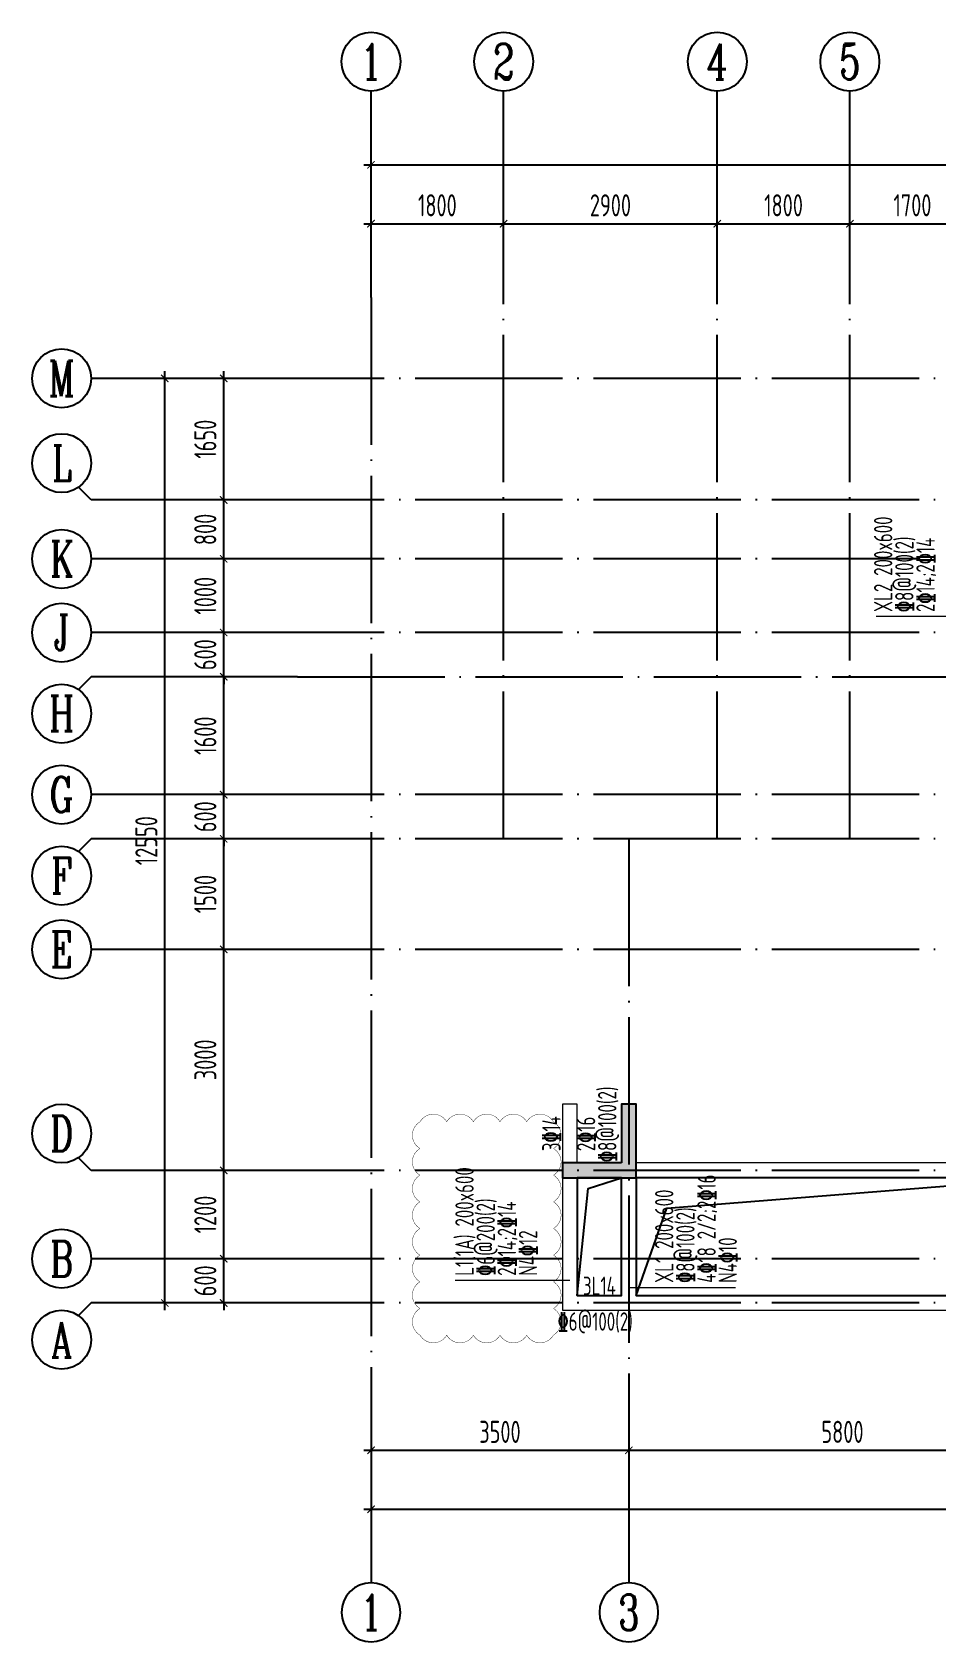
# Model space of a CAD drawing. Extents: x -461650 to 361314, y 245336 to 769729.
# Drawn here: x 99874 to 112154, y 290549 to 312399 of the extents above; entities that cross this region are included whole.
import ezdxf
from ezdxf.enums import TextEntityAlignment as Align

# ---------------------------------------------------------------- set-up
doc = ezdxf.new("R2010")
doc.units = 0
doc.header["$LTSCALE"] = 1000
doc.linetypes.add('DASH', pattern=[0.35, 0.25, -0.1])
doc.linetypes.add('DOTE', pattern=[2.4200000000000004, 2, -0.2, 0.02, -0.2])
doc.layers.get('0').update_dxf_attribs({"linetype": 'CONTINUOUS'})
doc.layers.get('DEFPOINTS').update_dxf_attribs({"linetype": 'CONTINUOUS'})
for name, color, linetype in [('A-AXIS', 1, 'CONTINUOUS'), ('A-DOTE', 10, 'DOTE'), ('AXIS_NUM', 7, 'CONTINUOUS'), ('S-D洞口', 4, 'CONTINUOUS'), ('S-L主梁线', 4, 'DASH'), ('S-L梁编号', 6, 'CONTINUOUS'), ('S-L梁配筋', 7, 'CONTINUOUS'), ('S-Q墙填充', 252, 'CONTINUOUS'), ('S-Q墙实线', 6, 'CONTINUOUS'), ('S-Y一般标注', 3, 'CONTINUOUS')]:
    doc.layers.add(name, color=color, linetype=linetype)
doc.layers.add('审图修改', color=2, linetype='CONTINUOUS', plot=False)
doc.styles.add('TSSD_Axis', font='complex.shx', dxfattribs={"width": 0.7, "bigfont": 'hztxt.shx'})
doc.styles.add('TSSD_DIMENSION', font='Tssdeng.shx', dxfattribs={"width": 0.7, "bigfont": 'tssdchn.shx'})
doc.styles.add('TSSD_REIN', font='tssdeng.shx', dxfattribs={"width": 0.7, "height": 300, "bigfont": 'tssdchn.shx'})
doc.dimstyles.new('TSSD_100_100', dxfattribs={"dimtxt": 300, "dimasz": 100, "dimexe": 100, "dimexo": 250, "dimgap": 100, "dimtad": 1, "dimdec": 0, "dimzin": 0, "dimdsep": 46, "dimtxsty": 'TSSD_DIMENSION', "dimblk": 'ARCHTICK', "dimcen": 0, "dimdle": 100, "dimclrt": 7, "dimadec": 0, "dimazin": 0, "dimtfac": 1, "dimtdec": 0, "dimtix": 1, "dimtmove": 2, "dimatfit": 3, "dimldrblk": 'ARCHTICK', "dimfxl": 0, "dimtolj": 1, "dimtzin": 0, "dimarcsym": 0})

# ---------------------------------------------------------------- blocks, each defined once
blk = doc.blocks.new('ts_axno')
at = {"color": 0, "linetype": 'ByBlock', "lineweight": -2}
blk.add_circle((0, 0), 0.5, dxfattribs=at)
at = {"color": 0, "linetype": 'ByBlock', "lineweight": -2, "style": 'TSSD_Axis', "width": 0.7}
blk.add_attdef('A', text='', height=0.6, dxfattribs=at).set_placement((0, 0), align=Align.MIDDLE_CENTER)
blk = doc.blocks.new('_ArchTick')
at = {"color": 0, "linetype": 'ByBlock', "const_width": 0.15}
blk.add_lwpolyline([(-0.5, -0.5), (0.5, 0.5)], dxfattribs=at)
blk = doc.blocks.new('*D289')
at = {"layer": 'DEFPOINTS', "color": 0}
for p in [(6400.000007115304, 19249.92988687142), (4600.000007999945, 18249.92988687142), (6400.000007115304, 18249.92988687142)]:
    blk.add_point(p, dxfattribs=at)
at = {"layer": 'S-Y一般标注', "color": 0, "lineweight": -2}
for p, q in [((4500.000007999945, 19249.92988687142), (6500.000007115304, 19249.92988687142)), ((4600.000007999945, 18499.92988687142), (4600.000007999945, 19349.92988687142)), ((6400.000007115304, 18499.92988687142), (6400.000007115304, 19349.92988687142))]:
    blk.add_line(p, q, dxfattribs=at)
at = {"layer": 'S-Y一般标注', "color": 0, "lineweight": -2, "xscale": 100, "yscale": 100, "zscale": 100, "rotation": 180}
blk.add_blockref('_ArchTick', (4600.000007999945, 19249.92988687142), dxfattribs=at)
at = {"layer": 'S-Y一般标注', "color": 0, "lineweight": -2, "xscale": 100, "yscale": 100, "zscale": 100}
blk.add_blockref('_ArchTick', (6400.000007115304, 19249.92988687142), dxfattribs=at)
at = {"layer": 'S-Y一般标注', "color": 7, "insert": (5500.000007557624, 19499.92988687142), "char_height": 300, "attachment_point": 5, "style": 'TSSD_DIMENSION'}
blk.add_mtext('\\A1;1800', dxfattribs=at)
blk = doc.blocks.new('*D290')
at = {"layer": 'DEFPOINTS', "color": 0}
for p in [(9300.000007224618, 19249.92988687142), (6400.000007115304, 18249.92988687142), (9300.000007224618, 18249.92988687142)]:
    blk.add_point(p, dxfattribs=at)
at = {"layer": 'S-Y一般标注', "color": 0, "lineweight": -2}
for p, q in [((6300.000007115304, 19249.92988687142), (9400.000007224618, 19249.92988687142)), ((6400.000007115304, 18499.92988687142), (6400.000007115304, 19349.92988687142)), ((9300.000007224618, 18499.92988687142), (9300.000007224618, 19349.92988687142))]:
    blk.add_line(p, q, dxfattribs=at)
at = {"layer": 'S-Y一般标注', "color": 0, "lineweight": -2, "xscale": 100, "yscale": 100, "zscale": 100, "rotation": 180}
blk.add_blockref('_ArchTick', (6400.000007115304, 19249.92988687142), dxfattribs=at)
at = {"layer": 'S-Y一般标注', "color": 0, "lineweight": -2, "xscale": 100, "yscale": 100, "zscale": 100}
blk.add_blockref('_ArchTick', (9300.000007224618, 19249.92988687142), dxfattribs=at)
at = {"layer": 'S-Y一般标注', "color": 7, "insert": (7850.000007169961, 19499.92988687142), "char_height": 300, "attachment_point": 5, "style": 'TSSD_DIMENSION'}
blk.add_mtext('\\A1;2900', dxfattribs=at)
blk = doc.blocks.new('*D291')
at = {"layer": 'DEFPOINTS', "color": 0}
for p in [(11100.00000784831, 19249.92988687142), (9300.000007224618, 18249.92988687142), (11100.00000784831, 18249.92988687142)]:
    blk.add_point(p, dxfattribs=at)
at = {"layer": 'S-Y一般标注', "color": 0, "lineweight": -2}
for p, q in [((9200.000007224618, 19249.92988687142), (11200.00000784831, 19249.92988687142)), ((9300.000007224618, 18499.92988687142), (9300.000007224618, 19349.92988687142)), ((11100.00000784831, 18499.92988687142), (11100.00000784831, 19349.92988687142))]:
    blk.add_line(p, q, dxfattribs=at)
at = {"layer": 'S-Y一般标注', "color": 0, "lineweight": -2, "xscale": 100, "yscale": 100, "zscale": 100, "rotation": 180}
blk.add_blockref('_ArchTick', (9300.000007224618, 19249.92988687142), dxfattribs=at)
at = {"layer": 'S-Y一般标注', "color": 0, "lineweight": -2, "xscale": 100, "yscale": 100, "zscale": 100}
blk.add_blockref('_ArchTick', (11100.00000784831, 19249.92988687142), dxfattribs=at)
at = {"layer": 'S-Y一般标注', "color": 7, "insert": (10200.00000753647, 19499.92988687142), "char_height": 300, "attachment_point": 5, "style": 'TSSD_DIMENSION'}
blk.add_mtext('\\A1;1800', dxfattribs=at)
blk = doc.blocks.new('*D292')
at = {"layer": 'DEFPOINTS', "color": 0}
for p in [(12800.00000673864, 19249.92988687142), (11100.00000784831, 18249.92988687142), (12800.00000673864, 18249.92988687142)]:
    blk.add_point(p, dxfattribs=at)
at = {"layer": 'S-Y一般标注', "color": 0, "lineweight": -2}
for p, q in [((11000.00000784831, 19249.92988687142), (12900.00000673864, 19249.92988687142)), ((11100.00000784831, 18499.92988687142), (11100.00000784831, 19349.92988687142)), ((12800.00000673864, 18499.92988687142), (12800.00000673864, 19349.92988687142))]:
    blk.add_line(p, q, dxfattribs=at)
at = {"layer": 'S-Y一般标注', "color": 0, "lineweight": -2, "xscale": 100, "yscale": 100, "zscale": 100, "rotation": 180}
blk.add_blockref('_ArchTick', (11100.00000784831, 19249.92988687142), dxfattribs=at)
at = {"layer": 'S-Y一般标注', "color": 0, "lineweight": -2, "xscale": 100, "yscale": 100, "zscale": 100}
blk.add_blockref('_ArchTick', (12800.00000673864, 19249.92988687142), dxfattribs=at)
at = {"layer": 'S-Y一般标注', "color": 7, "insert": (11950.00000729348, 19499.92988687142), "char_height": 300, "attachment_point": 5, "style": 'TSSD_DIMENSION'}
blk.add_mtext('\\A1;1700', dxfattribs=at)
blk = doc.blocks.new('*D311')
at = {"layer": 'DEFPOINTS', "color": 0}
for p in [(54600.00000724569, 20049.92988687142), (4600.000007999945, 18249.92988687142), (54600.00000724569, 18249.92988687142)]:
    blk.add_point(p, dxfattribs=at)
at = {"layer": 'S-Y一般标注', "color": 0, "lineweight": -2}
for p, q in [((4600.000007999945, 18499.92988687142), (4600.000007999945, 20149.92988687142)), ((54600.00000724569, 18499.92988687142), (54600.00000724569, 20149.92988687142)), ((4500.000007999945, 20049.92988687142), (54700.00000724569, 20049.92988687142))]:
    blk.add_line(p, q, dxfattribs=at)
at = {"layer": 'S-Y一般标注', "color": 0, "lineweight": -2, "xscale": 100, "yscale": 100, "zscale": 100, "rotation": 180}
blk.add_blockref('_ArchTick', (4600.000007999945, 20049.92988687142), dxfattribs=at)
at = {"layer": 'S-Y一般标注', "color": 0, "lineweight": -2, "xscale": 100, "yscale": 100, "zscale": 100}
blk.add_blockref('_ArchTick', (54600.00000724569, 20049.92988687142), dxfattribs=at)
at = {"layer": 'S-Y一般标注', "color": 7, "insert": (29600.00000762282, 20299.92988687142), "char_height": 300, "attachment_point": 5, "style": 'TSSD_DIMENSION'}
blk.add_mtext('\\A1;50000', dxfattribs=at)
blk = doc.blocks.new('*D312')
at = {"layer": 'DEFPOINTS', "color": 0}
for p in [(2600.000008000061, 5200.047255706508), (3600.000008000061, 5200.047255706508), (3600.000008000061, 4600.047255706624)]:
    blk.add_point(p, dxfattribs=at)
at = {"layer": 'S-Y一般标注', "color": 0, "lineweight": -2}
for p, q in [((2600.000008000061, 5200.047255706508), (2600.000008000061, 5300.047255706508)), ((3350.000008000061, 5200.047255706508), (2500.000008000061, 5200.047255706508)), ((2600.00000800006, 4600.047255706624), (2600.000008000061, 5200.047255706508)), ((3350.000008000061, 4600.047255706624), (2500.00000800006, 4600.047255706624)), ((2600.00000800006, 4600.047255706624), (2600.00000800006, 4500.047255706624))]:
    blk.add_line(p, q, dxfattribs=at)
at = {"layer": 'S-Y一般标注', "color": 0, "lineweight": -2, "xscale": 100, "yscale": 100, "zscale": 100}
for p, rotation in [((2600.000008000061, 5200.047255706508), 270), ((2600.00000800006, 4600.047255706624), 90)]:
    blk.add_blockref('_ArchTick', p, dxfattribs=dict(at, rotation=rotation))
at = {"layer": 'S-Y一般标注', "color": 7, "insert": (2350.00000800006, 4900.047255706567), "char_height": 300, "attachment_point": 5, "rotation": 90, "style": 'TSSD_DIMENSION'}
blk.add_mtext('\\A1;600', dxfattribs=at)
blk = doc.blocks.new('*D313')
at = {"layer": 'DEFPOINTS', "color": 0}
for p in [(2600.000008000061, 10900.04725549766), (3600.000008000061, 10900.04725549766), (3600.000008000061, 9400.047254788922)]:
    blk.add_point(p, dxfattribs=at)
at = {"layer": 'S-Y一般标注', "color": 0, "lineweight": -2}
for p, q in [((2600.000008000061, 9300.047254788922), (2600.000008000061, 11000.04725549766)), ((3350.000008000061, 10900.04725549766), (2500.000008000061, 10900.04725549766)), ((3350.000008000061, 9400.047254788922), (2500.000008000061, 9400.047254788922))]:
    blk.add_line(p, q, dxfattribs=at)
at = {"layer": 'S-Y一般标注', "color": 0, "lineweight": -2, "xscale": 100, "yscale": 100, "zscale": 100}
for p, rotation in [((2600.000008000061, 10900.04725549766), 90), ((2600.000008000061, 9400.047254788922), 270)]:
    blk.add_blockref('_ArchTick', p, dxfattribs=dict(at, rotation=rotation))
at = {"layer": 'S-Y一般标注', "color": 7, "insert": (2350.000008000059, 10150.04725514329), "char_height": 300, "attachment_point": 5, "rotation": 90, "style": 'TSSD_DIMENSION'}
blk.add_mtext('\\A1;1500', dxfattribs=at)
blk = doc.blocks.new('*D314')
at = {"layer": 'DEFPOINTS', "color": 0}
for p in [(2600.000008000061, 11500.04725454806), (3600.000008000061, 11500.04725454806), (3600.000008000061, 10900.04725549766)]:
    blk.add_point(p, dxfattribs=at)
at = {"layer": 'S-Y一般标注', "color": 0, "lineweight": -2}
for p, q in [((2600.000008000061, 11500.04725454806), (2600.000008000061, 11600.04725454806)), ((3350.000008000061, 11500.04725454806), (2500.000008000061, 11500.04725454806)), ((2600.00000800006, 10900.04725549766), (2600.000008000061, 11500.04725454806)), ((3350.000008000061, 10900.04725549766), (2500.00000800006, 10900.04725549766)), ((2600.00000800006, 10900.04725549766), (2600.00000800006, 10800.04725549766))]:
    blk.add_line(p, q, dxfattribs=at)
at = {"layer": 'S-Y一般标注', "color": 0, "lineweight": -2, "xscale": 100, "yscale": 100, "zscale": 100}
for p, rotation in [((2600.000008000061, 11500.04725454806), 270), ((2600.00000800006, 10900.04725549766), 90)]:
    blk.add_blockref('_ArchTick', p, dxfattribs=dict(at, rotation=rotation))
at = {"layer": 'S-Y一般标注', "color": 7, "insert": (2350.000008000059, 11200.04725502286), "char_height": 300, "attachment_point": 5, "rotation": 90, "style": 'TSSD_DIMENSION'}
blk.add_mtext('\\A1;600', dxfattribs=at)
blk = doc.blocks.new('*D315')
at = {"layer": 'DEFPOINTS', "color": 0}
for p in [(2600.000008000003, 13100.31752494338), (3600.000008000003, 13100.31752494338), (3600.000008000061, 11500.04725454806)]:
    blk.add_point(p, dxfattribs=at)
at = {"layer": 'S-Y一般标注', "color": 0, "lineweight": -2}
for p, q in [((2600.000008000003, 11400.04725454806), (2600.000008000003, 13200.31752494338)), ((3350.000008000003, 13100.31752494338), (2500.000008000003, 13100.31752494338)), ((3350.000008000061, 11500.04725454806), (2500.000008000003, 11500.04725454806))]:
    blk.add_line(p, q, dxfattribs=at)
at = {"layer": 'S-Y一般标注', "color": 0, "lineweight": -2, "xscale": 100, "yscale": 100, "zscale": 100}
for p, rotation in [((2600.000008000003, 13100.31752494338), 90), ((2600.000008000003, 11500.04725454806), 270)]:
    blk.add_blockref('_ArchTick', p, dxfattribs=dict(at, rotation=rotation))
at = {"layer": 'S-Y一般标注', "color": 7, "insert": (2350.000008000001, 12300.18238974572), "char_height": 300, "attachment_point": 5, "rotation": 90, "style": 'TSSD_DIMENSION'}
blk.add_mtext('\\A1;1600', dxfattribs=at)
blk = doc.blocks.new('*D316')
at = {"layer": 'DEFPOINTS', "color": 0}
for p in [(2600.000008000003, 13700.04725528706), (3600.000008000003, 13700.04725528706), (3600.000008000003, 13100.31752494338)]:
    blk.add_point(p, dxfattribs=at)
at = {"layer": 'S-Y一般标注', "color": 0, "lineweight": -2}
for p, q in [((2600.000008000003, 13700.04725528706), (2600.000008000003, 13800.04725528706)), ((3350.000008000003, 13700.04725528706), (2500.000008000003, 13700.04725528706)), ((2600.000008000002, 13100.31752494338), (2600.000008000003, 13700.04725528706)), ((3350.000008000003, 13100.31752494338), (2500.000008000002, 13100.31752494338)), ((2600.000008000002, 13100.31752494338), (2600.000008000002, 13000.31752494338))]:
    blk.add_line(p, q, dxfattribs=at)
at = {"layer": 'S-Y一般标注', "color": 0, "lineweight": -2, "xscale": 100, "yscale": 100, "zscale": 100}
for p, rotation in [((2600.000008000003, 13700.04725528706), 270), ((2600.000008000002, 13100.31752494338), 90)]:
    blk.add_blockref('_ArchTick', p, dxfattribs=dict(at, rotation=rotation))
at = {"layer": 'S-Y一般标注', "color": 7, "insert": (2350.000008, 13400.18239011522), "char_height": 300, "attachment_point": 5, "rotation": 90, "style": 'TSSD_DIMENSION'}
blk.add_mtext('\\A1;600', dxfattribs=at)
blk = doc.blocks.new('*D317')
at = {"layer": 'DEFPOINTS', "color": 0}
for p in [(2600.000008000003, 14700.04724880436), (3600.000008000003, 14700.04724880436), (3600.000008000003, 13700.04725528706)]:
    blk.add_point(p, dxfattribs=at)
at = {"layer": 'S-Y一般标注', "color": 0, "lineweight": -2}
for p, q in [((3350.000008000003, 14700.04724880436), (2500.000008000003, 14700.04724880436)), ((2600.000008000003, 13600.04725528706), (2600.000008000003, 14800.04724880436)), ((3350.000008000003, 13700.04725528706), (2500.000008000003, 13700.04725528706))]:
    blk.add_line(p, q, dxfattribs=at)
at = {"layer": 'S-Y一般标注', "color": 0, "lineweight": -2, "xscale": 100, "yscale": 100, "zscale": 100}
for p, rotation in [((2600.000008000003, 14700.04724880436), 90), ((2600.000008000003, 13700.04725528706), 270)]:
    blk.add_blockref('_ArchTick', p, dxfattribs=dict(at, rotation=rotation))
at = {"layer": 'S-Y一般标注', "color": 7, "insert": (2350.000008, 14200.04725204571), "char_height": 300, "attachment_point": 5, "rotation": 90, "style": 'TSSD_DIMENSION'}
blk.add_mtext('\\A1;1000', dxfattribs=at)
blk = doc.blocks.new('*D318')
at = {"layer": 'DEFPOINTS', "color": 0}
for p in [(1800.000008000003, 17150.04725473234), (3600.000008000003, 17150.04725473234), (3600.000008000061, 4600.047255706624)]:
    blk.add_point(p, dxfattribs=at)
at = {"layer": 'S-Y一般标注', "color": 0, "lineweight": -2}
for p, q in [((3350.000008000003, 17150.04725473234), (1700.000008000003, 17150.04725473234)), ((1800.000008, 4500.047255706625), (1800.000008000003, 17250.04725473234)), ((3350.000008000061, 4600.047255706624), (1700.000008, 4600.047255706625))]:
    blk.add_line(p, q, dxfattribs=at)
at = {"layer": 'S-Y一般标注', "color": 0, "lineweight": -2, "xscale": 100, "yscale": 100, "zscale": 100}
for p, rotation in [((1800.000008000003, 17150.04725473234), 90), ((1800.000008, 4600.047255706625), 270)]:
    blk.add_blockref('_ArchTick', p, dxfattribs=dict(at, rotation=rotation))
at = {"layer": 'S-Y一般标注', "color": 7, "insert": (1550.000008, 10875.04725521948), "char_height": 300, "attachment_point": 5, "rotation": 90, "style": 'TSSD_DIMENSION'}
blk.add_mtext('\\A1;12550', dxfattribs=at)
blk = doc.blocks.new('*D319')
at = {"layer": 'DEFPOINTS', "color": 0}
for p in [(2600.000008000003, 15500.04725473234), (3600.000008000003, 15500.04725473234), (3600.000008000003, 14700.04724880436)]:
    blk.add_point(p, dxfattribs=at)
at = {"layer": 'S-Y一般标注', "color": 0, "lineweight": -2}
for p, q in [((2600.000008000002, 14600.04724880436), (2600.000008000003, 15600.04725473234)), ((3350.000008000003, 15500.04725473234), (2500.000008000003, 15500.04725473234)), ((3350.000008000003, 14700.04724880436), (2500.000008000002, 14700.04724880436))]:
    blk.add_line(p, q, dxfattribs=at)
at = {"layer": 'S-Y一般标注', "color": 0, "lineweight": -2, "xscale": 100, "yscale": 100, "zscale": 100}
for p, rotation in [((2600.000008000003, 15500.04725473234), 90), ((2600.000008000002, 14700.04724880436), 270)]:
    blk.add_blockref('_ArchTick', p, dxfattribs=dict(at, rotation=rotation))
at = {"layer": 'S-Y一般标注', "color": 7, "insert": (2350.000008, 15100.04725176835), "char_height": 300, "attachment_point": 5, "rotation": 90, "style": 'TSSD_DIMENSION'}
blk.add_mtext('\\A1;800', dxfattribs=at)
blk = doc.blocks.new('*D320')
at = {"layer": 'DEFPOINTS', "color": 0}
for p in [(2600.000008000061, 6400.047247147886), (3600.000008000003, 6400.047247147886), (3600.000008000061, 5200.047255706508)]:
    blk.add_point(p, dxfattribs=at)
at = {"layer": 'S-Y一般标注', "color": 0, "lineweight": -2}
for p, q in [((3350.000008000003, 6400.047247147886), (2500.000008000061, 6400.047247147886)), ((2600.00000800006, 5100.047255706508), (2600.000008000061, 6500.047247147886)), ((3350.000008000061, 5200.047255706508), (2500.000008000061, 5200.047255706508))]:
    blk.add_line(p, q, dxfattribs=at)
at = {"layer": 'S-Y一般标注', "color": 0, "lineweight": -2, "xscale": 100, "yscale": 100, "zscale": 100}
for p, rotation in [((2600.000008000061, 6400.047247147886), 90), ((2600.000008000061, 5200.047255706508), 270)]:
    blk.add_blockref('_ArchTick', p, dxfattribs=dict(at, rotation=rotation))
at = {"layer": 'S-Y一般标注', "color": 7, "insert": (2350.00000800006, 5800.047251427198), "char_height": 300, "attachment_point": 5, "rotation": 90, "style": 'TSSD_DIMENSION'}
blk.add_mtext('\\A1;1200', dxfattribs=at)
blk = doc.blocks.new('*D321')
at = {"layer": 'DEFPOINTS', "color": 0}
for p in [(2600.000008000061, 9400.047254788922), (3600.000008000061, 9400.047254788922), (3600.000008000003, 6400.047247147886)]:
    blk.add_point(p, dxfattribs=at)
at = {"layer": 'S-Y一般标注', "color": 0, "lineweight": -2}
for p, q in [((3350.000008000061, 9400.047254788922), (2500.000008000061, 9400.047254788922)), ((2600.00000800006, 6300.047247147886), (2600.000008000061, 9500.047254788922)), ((3350.000008000003, 6400.047247147886), (2500.00000800006, 6400.047247147886))]:
    blk.add_line(p, q, dxfattribs=at)
at = {"layer": 'S-Y一般标注', "color": 0, "lineweight": -2, "xscale": 100, "yscale": 100, "zscale": 100}
for p, rotation in [((2600.000008000061, 9400.047254788922), 90), ((2600.00000800006, 6400.047247147886), 270)]:
    blk.add_blockref('_ArchTick', p, dxfattribs=dict(at, rotation=rotation))
at = {"layer": 'S-Y一般标注', "color": 7, "insert": (2350.000008000059, 7900.047250968404), "char_height": 300, "attachment_point": 5, "rotation": 90, "style": 'TSSD_DIMENSION'}
blk.add_mtext('\\A1;3000', dxfattribs=at)
blk = doc.blocks.new('*D326')
at = {"layer": 'DEFPOINTS', "color": 0}
for p in [(8100.000007828232, 3600.047255706624), (13900.00000730483, 3600.047255706624), (13900.00000730483, 2600.047255706624)]:
    blk.add_point(p, dxfattribs=at)
at = {"layer": 'S-Y一般标注', "color": 0, "lineweight": -2}
for p, q in [((8100.000007828232, 3350.047255706624), (8100.000007828232, 2500.047255706624)), ((13900.00000730483, 3350.047255706624), (13900.00000730483, 2500.047255706624)), ((8000.000007828232, 2600.047255706624), (14000.00000730483, 2600.047255706624))]:
    blk.add_line(p, q, dxfattribs=at)
at = {"layer": 'S-Y一般标注', "color": 0, "lineweight": -2, "xscale": 100, "yscale": 100, "zscale": 100, "rotation": 180}
blk.add_blockref('_ArchTick', (8100.000007828232, 2600.047255706624), dxfattribs=at)
at = {"layer": 'S-Y一般标注', "color": 0, "lineweight": -2, "xscale": 100, "yscale": 100, "zscale": 100}
blk.add_blockref('_ArchTick', (13900.00000730483, 2600.047255706624), dxfattribs=at)
at = {"layer": 'S-Y一般标注', "color": 7, "insert": (11000.00000756653, 2850.047255706624), "char_height": 300, "attachment_point": 5, "style": 'TSSD_DIMENSION'}
blk.add_mtext('\\A1;5800', dxfattribs=at)
blk = doc.blocks.new('*D334')
at = {"layer": 'DEFPOINTS', "color": 0}
for p in [(4600.000008000119, 3600.047255706624), (54600.00000724586, 3600.047255706624), (54600.00000724586, 1800.047255706624)]:
    blk.add_point(p, dxfattribs=at)
at = {"layer": 'S-Y一般标注', "color": 0, "lineweight": -2}
for p, q in [((4600.000008000119, 3350.047255706624), (4600.000008000119, 1700.047255706624)), ((54600.00000724586, 3350.047255706624), (54600.00000724586, 1700.047255706624)), ((4500.000008000119, 1800.047255706624), (54700.00000724586, 1800.047255706624))]:
    blk.add_line(p, q, dxfattribs=at)
at = {"layer": 'S-Y一般标注', "color": 0, "lineweight": -2, "xscale": 100, "yscale": 100, "zscale": 100, "rotation": 180}
blk.add_blockref('_ArchTick', (4600.000008000119, 1800.047255706624), dxfattribs=at)
at = {"layer": 'S-Y一般标注', "color": 0, "lineweight": -2, "xscale": 100, "yscale": 100, "zscale": 100}
blk.add_blockref('_ArchTick', (54600.00000724586, 1800.047255706624), dxfattribs=at)
at = {"layer": 'S-Y一般标注', "color": 7, "insert": (29600.00000762299, 2050.047255706624), "char_height": 300, "attachment_point": 5, "style": 'TSSD_DIMENSION'}
blk.add_mtext('\\A1;50000', dxfattribs=at)
blk = doc.blocks.new('*D336')
at = {"layer": 'DEFPOINTS', "color": 0}
for p in [(4600.000008000119, 3600.047255706624), (8100.000007828232, 3600.047255706624), (8100.000007828232, 2600.047255706624)]:
    blk.add_point(p, dxfattribs=at)
at = {"layer": 'S-Y一般标注', "color": 0, "lineweight": -2}
for p, q in [((4600.000008000119, 3350.047255706624), (4600.000008000119, 2500.047255706624)), ((8100.000007828232, 3350.047255706624), (8100.000007828232, 2500.047255706624)), ((4500.000008000119, 2600.047255706624), (8200.000007828232, 2600.047255706624))]:
    blk.add_line(p, q, dxfattribs=at)
at = {"layer": 'S-Y一般标注', "color": 0, "lineweight": -2, "xscale": 100, "yscale": 100, "zscale": 100, "rotation": 180}
blk.add_blockref('_ArchTick', (4600.000008000119, 2600.047255706624), dxfattribs=at)
at = {"layer": 'S-Y一般标注', "color": 0, "lineweight": -2, "xscale": 100, "yscale": 100, "zscale": 100}
blk.add_blockref('_ArchTick', (8100.000007828232, 2600.047255706624), dxfattribs=at)
at = {"layer": 'S-Y一般标注', "color": 7, "insert": (6350.000007914176, 2850.047255706624), "char_height": 300, "attachment_point": 5, "style": 'TSSD_DIMENSION'}
blk.add_mtext('\\A1;3500', dxfattribs=at)
blk = doc.blocks.new('*D350')
at = {"layer": 'DEFPOINTS', "color": 0}
for p in [(2600.000008000003, 17150.04725473234), (3600.000008000003, 17150.04725473234), (3600.000008000003, 15500.04725473234)]:
    blk.add_point(p, dxfattribs=at)
at = {"layer": 'S-Y一般标注', "color": 0, "lineweight": -2}
for p, q in [((3350.000008000003, 17150.04725473234), (2500.000008000003, 17150.04725473234)), ((2600.000008000003, 15400.04725473234), (2600.000008000003, 17250.04725473234)), ((3350.000008000003, 15500.04725473234), (2500.000008000003, 15500.04725473234))]:
    blk.add_line(p, q, dxfattribs=at)
at = {"layer": 'S-Y一般标注', "color": 0, "lineweight": -2, "xscale": 100, "yscale": 100, "zscale": 100}
for p, rotation in [((2600.000008000003, 17150.04725473234), 90), ((2600.000008000003, 15500.04725473234), 270)]:
    blk.add_blockref('_ArchTick', p, dxfattribs=dict(at, rotation=rotation))
at = {"layer": 'S-Y一般标注', "color": 7, "insert": (2350.000008, 16325.04725473234), "char_height": 300, "attachment_point": 5, "rotation": 90, "style": 'TSSD_DIMENSION'}
blk.add_mtext('\\A1;1650', dxfattribs=at)
blk = doc.blocks.new('20210726.16395156')
at = {"layer": 'A-AXIS'}
for p, q in [((4600.000007999945, 18249.92988687142), (4600.000007999945, 21049.92988687142)), ((6400.000007115304, 18249.92988687142), (6400.000007115304, 21049.92988687142)), ((9300.000007224618, 18249.92988687142), (9300.000007224618, 21049.92988687142)), ((11100.00000784831, 18249.92988687142), (11100.00000784831, 21049.92988687142)), ((3600.000008000003, 17150.04725473234), (800.0000080000027, 17150.04725473234)), ((800.0000080000027, 15500.04725473234), (628.3882261415129, 15671.65903659083)), ((3600.000008000003, 15500.04725473234), (800.0000080000027, 15500.04725473234)), ((3600.000008000003, 14700.04724880436), (800.0000080000027, 14700.04724880436)), ((3600.000008000003, 13700.04725528706), (800.0000080000027, 13700.04725528706)), ((800.0000080000027, 13100.31752494338), (628.3882261415129, 12928.70574308489)), ((3600.000008000003, 13100.31752494338), (800.0000080000027, 13100.31752494338)), ((3600.000008000061, 11500.04725454806), (800.0000080000609, 11500.04725454806)), ((800.0000080000609, 10900.0472554976), (628.3882261415711, 10728.43547363911)), ((3600.000008000061, 10900.04725549766), (800.0000080000609, 10900.0472554976)), ((3600.000008000061, 9400.047254788922), (800.0000080000609, 9400.047254788922)), ((800.0000080000609, 6400.047247147944), (628.3882261415711, 6571.659029006434)), ((3600.000008000061, 6400.047247147886), (800.0000080000609, 6400.047247147944)), ((3600.000008000061, 5200.047255706508), (800.0000080000609, 5200.047255706566)), ((800.0000080000609, 4600.047255706566), (628.3882261415711, 4428.435473848076)), ((3600.000008000061, 4600.047255706624), (800.0000080000609, 4600.047255706566)), ((4600.000008000119, 3600.047255706624), (4600.000008000119, 800.0472557066241)), ((8100.000007828232, 3600.047255706624), (8100.000007828232, 800.0472557066241))]:
    blk.add_line(p, q, dxfattribs=at)
at = {"layer": 'A-DOTE'}
for p, q in [((4600.000008000003, 18249.92988687142), (4600.000008000119, 3600.047255706624)), ((6400.000007115304, 10900.04724730598), (6400.000007115363, 18249.92988687142)), ((9300.000007224735, 10900.04725549766), (9300.000007224677, 18249.92988687142)), ((11100.00000731519, 10900.04725549766), (11100.00000769936, 18249.92988687142)), ((55600.00000724575, 17150.04725473234), (3600.000008000061, 17150.04725473234)), ((55600.00000724575, 15500.04725473234), (3600.000008000061, 15500.04725473234)), ((55600.00000724575, 14700.04724880424), (3600.000008000061, 14700.04724880436)), ((55600.00000724575, 13700.04725528683), (3600.000008000061, 13700.04725528706)), ((3600.000008000061, 13100.31752494338), (55600.00000724575, 13100.31748104317)), ((55600.00000724575, 11500.04725454783), (3600.000008000061, 11500.04725454806)), ((55600.00000724575, 10900.04725549754), (3600.000008000061, 10900.04725549766)), ((8100.000007828232, 10900.04724739329), (8100.000007828232, 3600.047255706624)), ((55600.00000724575, 9400.04725379066), (3600.000008000061, 9400.047254788922)), ((55600.00000724575, 6400.047247147886), (3600.000008000119, 6400.047247147886)), ((55600.00000724569, 5200.047255706508), (3600.000008000119, 5200.047255706508)), ((55600.00000724569, 4600.047255706508), (3600.000008000119, 4600.047255706624))]:
    blk.add_line(p, q, dxfattribs=at)
at = {"layer": 'A-AXIS'}
ref = blk.add_blockref('ts_axno', (4600.000007999945, 21449.92988687142), dxfattribs=dict(at, xscale=800, yscale=800, zscale=800))
ref.add_attrib('1', '1', dxfattribs={"layer": 'AXIS_NUM', "height": 480, "style": 'TSSD_Axis', "width": 0.7}).set_placement((4600.000007999945, 21449.92988687142), align=Align.MIDDLE_CENTER)
ref = blk.add_blockref('ts_axno', (6400.000007115304, 21449.92988687142), dxfattribs=dict(at, xscale=800, yscale=800, zscale=800))
ref.add_attrib('2', '2', dxfattribs={"layer": 'AXIS_NUM', "height": 480, "style": 'TSSD_Axis', "width": 0.7}).set_placement((6400.000007115304, 21449.92988687142), align=Align.MIDDLE_CENTER)
ref = blk.add_blockref('ts_axno', (9300.000007224618, 21449.92988687142), dxfattribs=dict(at, xscale=800, yscale=800, zscale=800))
ref.add_attrib('3', '4', dxfattribs={"layer": 'AXIS_NUM', "height": 480, "style": 'TSSD_Axis', "width": 0.7}).set_placement((9300.000007224618, 21449.92988687142), align=Align.MIDDLE_CENTER)
ref = blk.add_blockref('ts_axno', (11100.00000784831, 21449.92988687142), dxfattribs=dict(at, xscale=800, yscale=800, zscale=800))
ref.add_attrib('4', '5', dxfattribs={"layer": 'AXIS_NUM', "height": 480, "style": 'TSSD_Axis', "width": 0.7}).set_placement((11100.00000784831, 21449.92988687142), align=Align.MIDDLE_CENTER)
ref = blk.add_blockref('ts_axno', (400.0000080000027, 17150.04725473234), dxfattribs=dict(at, xscale=800, yscale=800, zscale=800))
ref.add_attrib('G', 'M', dxfattribs={"layer": 'AXIS_NUM', "height": 480, "style": 'TSSD_Axis', "width": 0.7}).set_placement((400.0000080000027, 17150.04725473234), align=Align.MIDDLE_CENTER)
ref = blk.add_blockref('ts_axno', (400.0000080000027, 16000.04725473234), dxfattribs=dict(at, xscale=800, yscale=800, zscale=800))
ref.add_attrib('G', 'L', dxfattribs={"layer": 'AXIS_NUM', "height": 480, "style": 'TSSD_Axis', "width": 0.7}).set_placement((400.0000080000027, 16000.04725473234), align=Align.MIDDLE_CENTER)
ref = blk.add_blockref('ts_axno', (400.0000080000027, 14700.04724880436), dxfattribs=dict(at, xscale=800, yscale=800, zscale=800))
ref.add_attrib('G', 'K', dxfattribs={"layer": 'AXIS_NUM', "height": 480, "style": 'TSSD_Axis', "width": 0.7}).set_placement((400.0000080000027, 14700.04724880436), align=Align.MIDDLE_CENTER)
ref = blk.add_blockref('ts_axno', (400.0000080000027, 13700.04725528706), dxfattribs=dict(at, xscale=800, yscale=800, zscale=800))
ref.add_attrib('G', 'J', dxfattribs={"layer": 'AXIS_NUM', "height": 480, "style": 'TSSD_Axis', "width": 0.7000000000000001}).set_placement((400.0000080000027, 13700.04725528706), align=Align.MIDDLE_CENTER)
ref = blk.add_blockref('ts_axno', (400.0000080000027, 12600.31752494338), dxfattribs=dict(at, xscale=800, yscale=800, zscale=800))
ref.add_attrib('C', 'H', dxfattribs={"layer": 'AXIS_NUM', "height": 480, "style": 'TSSD_Axis', "width": 0.7}).set_placement((400.0000080000027, 12600.31752494338), align=Align.MIDDLE_CENTER)
ref = blk.add_blockref('ts_axno', (400.0000080000609, 11500.04725454806), dxfattribs=dict(at, xscale=800, yscale=800, zscale=800))
ref.add_attrib('D', 'G', dxfattribs={"layer": 'AXIS_NUM', "height": 480, "style": 'TSSD_Axis', "width": 0.7}).set_placement((400.0000080000609, 11500.04725454806), align=Align.MIDDLE_CENTER)
ref = blk.add_blockref('ts_axno', (400.0000080000609, 10400.0472554976), dxfattribs=dict(at, xscale=800, yscale=800, zscale=800))
ref.add_attrib('C', 'F', dxfattribs={"layer": 'AXIS_NUM', "height": 480, "style": 'TSSD_Axis', "width": 0.7}).set_placement((400.0000080000609, 10400.0472554976), align=Align.MIDDLE_CENTER)
ref = blk.add_blockref('ts_axno', (400.0000080000609, 9400.047254788922), dxfattribs=dict(at, xscale=800, yscale=800, zscale=800))
ref.add_attrib('B', 'E', dxfattribs={"layer": 'AXIS_NUM', "height": 480, "style": 'TSSD_Axis', "width": 0.7}).set_placement((400.0000080000609, 9400.047254788922), align=Align.MIDDLE_CENTER)
ref = blk.add_blockref('ts_axno', (400.0000080000609, 6900.047247147944), dxfattribs=dict(at, xscale=800, yscale=800, zscale=800, rotation=180))
ref.add_attrib('C', 'D', dxfattribs={"layer": 'AXIS_NUM', "height": 480, "style": 'TSSD_Axis', "width": 0.7}).set_placement((400.0000080000609, 6900.047247147944), align=Align.MIDDLE_CENTER)
ref = blk.add_blockref('ts_axno', (400.0000080000609, 5200.047255706566), dxfattribs=dict(at, xscale=800, yscale=800, zscale=800))
ref.add_attrib('A', 'B', dxfattribs={"layer": 'AXIS_NUM', "height": 480, "style": 'TSSD_Axis', "width": 0.7}).set_placement((400.0000080000609, 5200.047255706566), align=Align.MIDDLE_CENTER)
ref = blk.add_blockref('ts_axno', (400.0000080000609, 4100.047255706566), dxfattribs=dict(at, xscale=800, yscale=800, zscale=800))
ref.add_attrib('F', 'A', dxfattribs={"layer": 'AXIS_NUM', "height": 480, "style": 'TSSD_Axis', "width": 0.7}).set_placement((400.0000080000609, 4100.047255706566), align=Align.MIDDLE_CENTER)
ref = blk.add_blockref('ts_axno', (4600.000008000119, 400.0472557066241), dxfattribs=dict(at, xscale=-800, yscale=800, zscale=800, rotation=180))
ref.add_attrib('1', '1', dxfattribs={"layer": 'AXIS_NUM', "height": 480, "style": 'TSSD_Axis', "width": 0.7}).set_placement((4600.000008000119, 400.0472557066241), align=Align.MIDDLE_CENTER)
ref = blk.add_blockref('ts_axno', (8100.000007828232, 400.0472557066241), dxfattribs=dict(at, xscale=-800, yscale=800, zscale=800, rotation=180))
ref.add_attrib('2', '3', dxfattribs={"layer": 'AXIS_NUM', "height": 480, "style": 'TSSD_Axis', "width": 0.7}).set_placement((8100.000007828232, 400.0472557066241), align=Align.MIDDLE_CENTER)
at = {"layer": 'S-Y一般标注'}
for base, p1, p2, picture, middle in [((54600.00000724569, 20049.92988687142), (4600.000007999945, 18249.92988687142), (54600.00000724569, 18249.92988687142), '*D311', (29600.00000762282, 20299.92988687142)), ((6400.000007115304, 19249.92988687142), (4600.000007999945, 18249.92988687142), (6400.000007115304, 18249.92988687142), '*D289', (5500.000007557624, 19499.92988687142)), ((9300.000007224618, 19249.92988687142), (6400.000007115304, 18249.92988687142), (9300.000007224618, 18249.92988687142), '*D290', (7850.000007169961, 19499.92988687142)), ((11100.00000784831, 19249.92988687142), (9300.000007224618, 18249.92988687142), (11100.00000784831, 18249.92988687142), '*D291', (10200.00000753647, 19499.92988687142)), ((12800.00000673864, 19249.92988687142), (11100.00000784831, 18249.92988687142), (12800.00000673864, 18249.92988687142), '*D292', (11950.00000729348, 19499.92988687142)), ((54600.00000724586, 1800.047255706624), (4600.000008000119, 3600.047255706624), (54600.00000724586, 3600.047255706624), '*D334', (29600.00000762299, 2050.047255706624)), ((8100.000007828232, 2600.047255706624), (4600.000008000119, 3600.047255706624), (8100.000007828232, 3600.047255706624), '*D336', (6350.000007914176, 2850.047255706624)), ((13900.00000730483, 2600.047255706624), (8100.000007828232, 3600.047255706624), (13900.00000730483, 3600.047255706624), '*D326', (11000.00000756653, 2850.047255706624))]:
    dim = blk.add_linear_dim(base=base, p1=p1, p2=p2, dimstyle='TSSD_100_100', dxfattribs=at)
    dim.commit()
    dim.dimension.update_dxf_attribs({"geometry": picture, "text_midpoint": middle})
for base, p1, p2, picture, middle in [((1800.000008000003, 17150.04725473234), (3600.000008000061, 4600.047255706624), (3600.000008000003, 17150.04725473234), '*D318', (1550.000008, 10875.04725521948)), ((2600.000008000003, 17150.04725473234), (3600.000008000003, 15500.04725473234), (3600.000008000003, 17150.04725473234), '*D350', (2350.000008, 16325.04725473234)), ((2600.000008000003, 15500.04725473234), (3600.000008000003, 14700.04724880436), (3600.000008000003, 15500.04725473234), '*D319', (2350.000008, 15100.04725176835)), ((2600.000008000003, 14700.04724880436), (3600.000008000003, 13700.04725528706), (3600.000008000003, 14700.04724880436), '*D317', (2350.000008, 14200.04725204571)), ((2600.000008000003, 13700.04725528706), (3600.000008000003, 13100.31752494338), (3600.000008000003, 13700.04725528706), '*D316', (2350.000008, 13400.18239011522)), ((2600.000008000003, 13100.31752494338), (3600.000008000061, 11500.04725454806), (3600.000008000003, 13100.31752494338), '*D315', (2350.000008000001, 12300.18238974572)), ((2600.000008000061, 11500.04725454806), (3600.000008000061, 10900.04725549766), (3600.000008000061, 11500.04725454806), '*D314', (2350.000008000059, 11200.04725502286)), ((2600.000008000061, 10900.04725549766), (3600.000008000061, 9400.047254788922), (3600.000008000061, 10900.04725549766), '*D313', (2350.000008000059, 10150.04725514329)), ((2600.000008000061, 9400.047254788922), (3600.000008000003, 6400.047247147886), (3600.000008000061, 9400.047254788922), '*D321', (2350.000008000059, 7900.047250968404)), ((2600.000008000061, 6400.047247147886), (3600.000008000061, 5200.047255706508), (3600.000008000003, 6400.047247147886), '*D320', (2350.00000800006, 5800.047251427198)), ((2600.000008000061, 5200.047255706508), (3600.000008000061, 4600.047255706624), (3600.000008000061, 5200.047255706508), '*D312', (2350.00000800006, 4900.047255706567))]:
    dim = blk.add_linear_dim(base=base, p1=p1, p2=p2, angle=90, dimstyle='TSSD_100_100', dxfattribs=at)
    dim.commit()
    dim.dimension.update_dxf_attribs({"geometry": picture, "text_midpoint": middle})

msp = doc.modelspace()

# ---------------------------------------------------------------- hatches: boundary and pattern name
at = {"layer": 'S-Q墙填充'}
h = msp.add_hatch(color=252, dxfattribs=at)
h.dxf.hatch_style = 1
h.paths.add_polyline_path([(107873.5552921302, 297049.1496439606), (107073.5549585973, 297049.1496439606), (107073.5549585973, 296849.1496439606), (108073.5552921302, 296849.1496439606), (108073.5552921302, 297849.1495864291), (107873.5552921302, 297849.1495864291)])

# ---------------------------------------------------------------- linework, layer by layer
at = {"layer": 'S-D洞口', "color": 5}
for points in [[(107273.5564200566, 295249.3137748907), (107873.5553548036, 295249.3137748907), (107873.5553548036, 296849.1496439606), (107273.5564200566, 296849.1496439606), (107273.5564200566, 295249.3137748907), (107419.0067080428, 296703.6993559743), (107873.5553548036, 296849.1496439606)], [(108073.5563574765, 295249.3137748907), (113673.5994741468, 295249.3137748907), (113673.5994741468, 296849.0272284759), (108073.5563574765, 296849.0272284759), (108073.5563574765, 295249.3137748907), (108488.3140985647, 296434.2694873876), (113673.5994741468, 296849.0272284759)]]:
    msp.add_lwpolyline(points, dxfattribs=at)
at = {"layer": 'S-L主梁线', "linetype": 'ByBlock', "lineweight": 18}
for p, q in [((107273.5432752342, 297849.1505028437), (107073.5432752557, 297849.1475820007)), ((107073.5432752557, 297849.1475820007), (107073.5549585973, 297049.1496439606)), ((107273.5549586187, 297049.1496439606), (107273.5432752342, 297849.1505028437)), ((113673.6073381743, 297049.0272283531), (108073.5552921302, 297049.1474963607)), ((107073.5564191229, 296849.1496439606), (107073.5564202433, 295049.3137748907)), ((107273.5564200566, 295249.3137748907), (107273.5564190606, 296849.1496439606)), ((107873.5553548036, 296849.1496439606), (107873.5563574763, 295249.3137748907)), ((108073.5563574765, 295249.3137748907), (108073.5553548049, 296849.1474963132)), ((108073.5553548049, 296849.1474963132), (113673.5994741468, 296849.0272284759)), ((107873.5563574763, 295249.3137748907), (107273.5564200566, 295249.3137748907)), ((113673.5563872922, 295249.3137748907), (108073.5563574765, 295249.3137748907)), ((107073.5564202433, 295049.3137748907), (107973.5564201499, 295049.3137748907)), ((107973.5564201499, 295049.3137748907), (113773.556419443, 295049.3137748907))]:
    msp.add_line(p, q, dxfattribs=at)
at = {"layer": 'S-L梁编号', "lineweight": 18}
for p, q in [((112673.5445477876, 304465.602475715), (111329.8754428843, 304465.602475715)), ((107173.5531322328, 295455.0271034), (105617.3793650352, 295455.0271034)), ((107973.5560290918, 295359.2267159382), (109421.6292006655, 295359.2267159382))]:
    msp.add_line(p, q, dxfattribs=at)
at = {"layer": 'S-Q墙实线'}
msp.add_lwpolyline([(107873.5552921302, 297049.1496439606), (107073.5549585973, 297049.1496439606), (107073.5549585973, 296849.1496439606), (108073.5552921302, 296849.1496439606), (108073.5552921302, 297849.1495864291), (107873.5552921302, 297849.1495864291)], close=True, dxfattribs=at)
at = {"layer": '审图修改', "const_width": 5}
msp.add_lwpolyline([(105139.0081520834, 297607.5078282016, -0.5773502691896255), (105500.9533942057, 297607.5078282016, -0.5773502691896255), (105862.8986363281, 297607.5078282016, -0.5773502691896255), (106224.8438784505, 297607.5078282016, -0.5773502691896255), (106586.7891205729, 297607.5078282016, -0.5773502691896255), (106948.7343626952, 297607.5078282016, -0.5773502691896255), (106948.7343626952, 297245.5625860792, -0.5773502691896255), (106948.7343626952, 296883.6173439569, -0.5773502691896255), (106948.7343626952, 296521.6721018345, -0.5773502691896255), (106948.7343626952, 296159.7268597122, -0.5773502691896255), (106948.7343626952, 295797.7816175898, -0.5773502691896255), (106948.7343626952, 295435.8363754674, -0.5773502691896255), (106948.7343626952, 295073.891133345, -0.5773502691896255), (106948.7343626952, 294711.9458912226, -0.5773502691896255), (106586.7891205729, 294711.9458912226, -0.5773502691896255), (106224.8438784505, 294711.9458912226, -0.5773502691896255), (105862.8986363281, 294711.9458912226, -0.5773502691896255), (105500.9533942057, 294711.9458912226, -0.5773502691896255), (105139.0081520834, 294711.9458912226, -0.5773502691896255), (105139.0081520834, 295073.891133345, -0.5773502691896255), (105139.0081520834, 295435.8363754674, -0.5773502691896255), (105139.0081520834, 295797.7816175898, -0.5773502691896255), (105139.0081520834, 296159.7268597122, -0.5773502691896255), (105139.0081520834, 296521.6721018345, -0.5773502691896255), (105139.0081520834, 296883.6173439569, -0.5773502691896255), (105139.0081520834, 297245.5625860792, -0.5773502691896255), (105139.0081520834, 297607.5078282016, -0.5773502691896255), (105139.0081520834, 297607.5078282016, -0.5773502691896255)], format="xyb", dxfattribs=at)

# ---------------------------------------------------------------- block references
at = {"layer": 'A-DOTE'}
msp.add_blockref('20210726.16395156', (99873.544541026, 290549.1024032963), dxfattribs=at)

# ---------------------------------------------------------------- texts
at = {"layer": 'S-L梁编号', "color": 6, "style": 'TSSD_REIN', "width": 0.7}
for s, p in [('XL2 200x600', (111551.0292890382, 304528.102475715)), ('L1(1A) 200x600', (105867.3793650352, 295517.5271034)), ('XL1 200x600', (108578.3599698962, 295421.7267159382))]:
    msp.add_text(s, height=250, rotation=90, dxfattribs=at).set_placement(p)
at = {"layer": 'S-L梁配筋', "color": 7, "style": 'TSSD_REIN', "width": 0.7}
for s, p in [('%%1328@100(2)', (111838.5292890382, 304528.102475715)), ('2%%13214;2%%13214', (112126.0292890382, 304528.102475715)), ('%%1328@100(2)', (107805.0727054355, 297061.8027898466)), ('3%%13214', (107046.9903019628, 297209.4512222648)), ('2%%13216', (107517.5727054355, 297209.4512222648)), ('4%%13218 2/2;2%%13216', (109153.3599698962, 295421.7267159382)), ('%%1326@200(2)', (106154.8793650352, 295517.5271034)), ('2%%13214;2%%13214', (106442.3793650352, 295517.5271034)), ('%%1328@100(2)', (108865.8599698962, 295421.7267159382)), ('N4%%13210', (109440.8599698962, 295421.7267159382))]:
    msp.add_text(s, height=250, rotation=90, dxfattribs=at).set_placement(p)
at = {"layer": 'S-L梁配筋', "color": 1, "style": 'TSSD_REIN', "width": 0.7}
msp.add_text('N4%%13212', height=250, rotation=90, dxfattribs=at).set_placement((106729.8793650352, 295517.5271034))
at = {"layer": 'S-L梁配筋', "color": 7, "style": 'TSSD_REIN', "width": 0.7}
msp.add_text('3L14', height=250, dxfattribs=at).set_placement((107573.5695621846, 295255.928955981), align=Align.CENTER)
at = {"layer": 'S-L梁配筋', "color": 1, "style": 'TSSD_REIN', "width": 0.7}
msp.add_text('%%1326@100(2)', height=250, dxfattribs=at).set_placement((107006.5858365309, 294771.8571232734))

doc.saveas('drawing.dxf')
